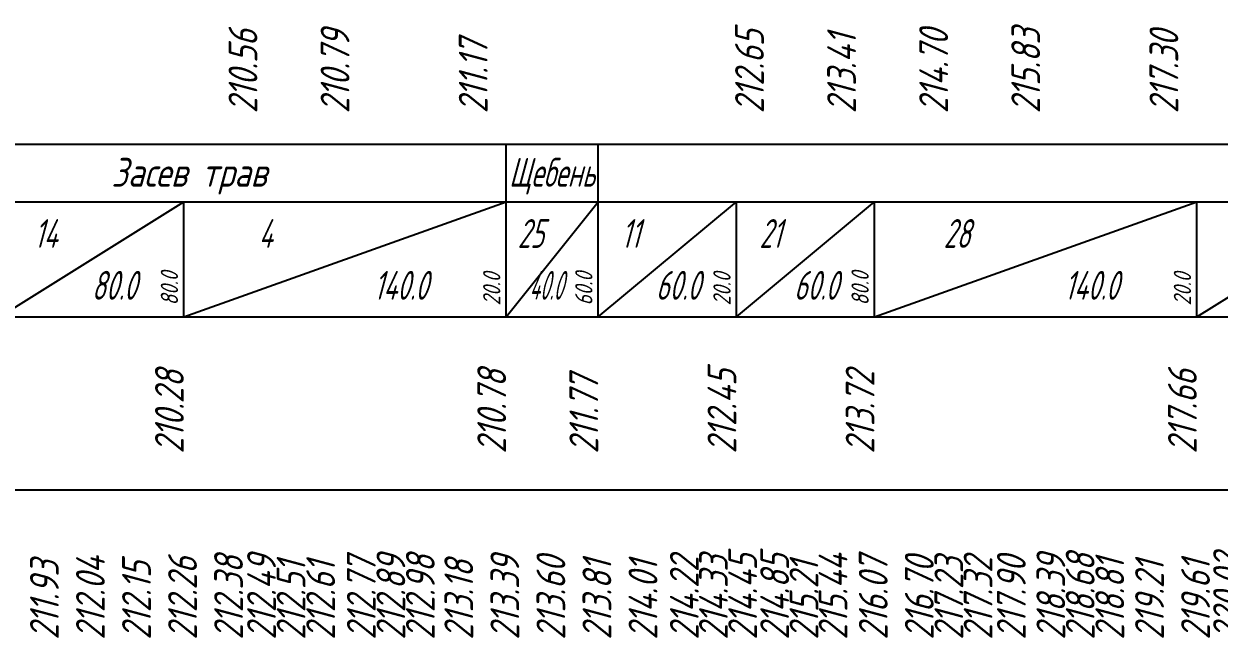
# Model space of a CAD drawing. Extents: x 2172 to 5772, y -842 to -248.
# Drawn here: x 3458.7 to 3562.5, y -721.9 to -668.6 of the extents above; entities that cross this region are included whole.
import ezdxf

# ---------------------------------------------------------------- set-up
doc = ezdxf.new("R2010")
doc.units = 0
doc.header["$MEASUREMENT"] = 0
doc.layers.get('0').update_dxf_attribs({"linetype": 'CONTINUOUS'})
for name, color, linetype in [('КРАСНЫЕ_ОТМЕТКИ', 1, 'CONTINUOUS'), ('ОТМЕТКИ_КЮВЕТОВ', 7, 'CONTINUOUS'), ('ЧЕРНЫЕ_ОТМЕТКИ', 7, 'CONTINUOUS')]:
    doc.layers.add(name, color=color, linetype=linetype)
doc.styles.add('ГОСТ', font='gost.TTF', dxfattribs={"oblique": 15, "height": 1})

msp = doc.modelspace()

# ---------------------------------------------------------------- linework, layer by layer
msp.add_line((3396.6, -679.04), (4356.6, -679.04))
at = {"linetype": 'Continuous'}
for p, q in [((3396.6, -684.04), (4356.6, -684.04)), ((3396.6, -694.04), (4356.6, -694.04)), ((3396.6, -709.04), (4356.6, -709.04))]:
    msp.add_line(p, q, dxfattribs=at)
for points in [[(3500.6, -684.04), (3500.6, -679.04)], [(3508.6, -684.04), (3508.6, -679.04)]]:
    msp.add_lwpolyline(points, dxfattribs=at)
at = {"layer": 'ОТМЕТКИ_КЮВЕТОВ'}
for p, q in [((3456.6, -694.04), (3472.6, -684.04)), ((3472.6, -694.04), (3472.6, -684.04)), ((3472.6, -694.04), (3500.6, -684.04)), ((3500.6, -694.04), (3500.6, -684.04)), ((3500.6, -694.04), (3508.6, -684.04)), ((3508.6, -694.04), (3508.6, -684.04)), ((3508.6, -694.04), (3520.6, -684.04)), ((3520.6, -694.04), (3520.6, -684.04)), ((3520.6, -694.04), (3532.6, -684.04)), ((3532.6, -694.04), (3532.6, -684.04)), ((3532.6, -694.04), (3560.6, -684.04)), ((3560.6, -694.04), (3560.6, -684.04)), ((3560.6, -694.04), (3576.6, -684.04))]:
    msp.add_line(p, q, dxfattribs=at)

# ---------------------------------------------------------------- texts
at = {"style": 'ГОСТ', "oblique": 15}
msp.add_text('Засев трав', height=2.5, dxfattribs=at).set_placement((3466.31, -682.73))
at = {"style": 'ГОСТ', "oblique": 15, "width": 0.8}
msp.add_text('Щебень', height=2.5, dxfattribs=at).set_placement((3500.85, -682.73))
at = {"layer": 'КРАСНЫЕ_ОТМЕТКИ', "style": 'ГОСТ', "oblique": 15}
for s, p in [('214.45', (3522.4, -722.06)), ('214.85', (3525.18, -722.06)), ('218.39', (3549.17, -722.06)), ('218.68', (3551.72, -722.06)), ('220.02', (3564.52, -722.06)), ('211.93', (3461.74, -722.06)), ('212.04', (3465.74, -722.06)), ('212.15', (3469.74, -722.06)), ('212.26', (3473.74, -722.06)), ('212.38', (3477.74, -722.06)), ('212.49', (3480.6, -722.06)), ('212.51', (3483.17, -722.06)), ('212.61', (3485.74, -722.06)), ('212.77', (3489.27, -722.06)), ('212.89', (3491.84, -722.06)), ('212.98', (3494.4, -722.06)), ('213.18', (3497.74, -722.06)), ('213.39', (3501.74, -722.06)), ('213.60', (3505.74, -722.06)), ('213.81', (3509.74, -722.06)), ('214.01', (3513.74, -722.06)), ('214.22', (3517.33, -722.06)), ('214.33', (3519.86, -722.06)), ('215.21', (3527.72, -722.06)), ('215.44', (3530.25, -722.06)), ('216.07', (3533.74, -722.06)), ('216.70', (3537.74, -722.06)), ('217.23', (3540.31, -722.06)), ('217.32', (3542.85, -722.06)), ('217.90', (3545.74, -722.06)), ('218.81', (3554.29, -722.06)), ('219.21', (3557.74, -722.06)), ('219.61', (3561.74, -722.06))]:
    msp.add_text(s, height=2.5, rotation=90, dxfattribs=at).set_placement(p)
at = {"layer": 'ОТМЕТКИ_КЮВЕТОВ', "style": 'ГОСТ', "oblique": 15}
for s, width, p in [('14', 0.8, (3459.6, -688.04)), ('4', 0.8, (3479.1, -688.04)), ('25', 0.8, (3501.6, -688.04)), ('11', 0.8, (3510.6, -688.04)), ('21', 0.8, (3522.6, -688.04)), ('28', 0.8, (3538.6, -688.04)), ('80.0', 0.8, (3464.6, -692.54)), ('140.0', 0.8, (3489.1, -692.54)), ('40.0', 0.6, (3502.6, -692.54)), ('60.0', 0.8, (3513.6, -692.54)), ('60.0', 0.8, (3525.6, -692.54)), ('140.0', 0.8, (3549.1, -692.54))]:
    msp.add_text(s, height=2.5, dxfattribs=dict(at, width=width)).set_placement(p)
for s, p in [('80.0', (3472.1, -693.04)), ('20.0', (3500.1, -693.04)), ('60.0', (3508.1, -693.04)), ('20.0', (3520.1, -693.04)), ('80.0', (3532.1, -693.04)), ('20.0', (3560.1, -693.04))]:
    msp.add_text(s, height=1.5, rotation=90, dxfattribs=at).set_placement(p)
at = {"layer": 'ЧЕРНЫЕ_ОТМЕТКИ', "style": 'ГОСТ', "oblique": 15}
for s, p in [('212.65', (3522.99, -676.36)), ('215.83', (3546.99, -676.36)), ('210.56', (3478.99, -676.36)), ('210.79', (3486.99, -676.36)), ('211.17', (3498.99, -676.36)), ('213.41', (3530.99, -676.36)), ('214.70', (3538.99, -676.36)), ('217.30', (3558.99, -676.36)), ('210.28', (3472.6, -705.9)), ('210.78', (3500.6, -705.9)), ('211.77', (3508.6, -705.9)), ('212.45', (3520.6, -705.9)), ('213.72', (3532.6, -705.9)), ('217.66', (3560.6, -705.9))]:
    msp.add_text(s, height=2.5, rotation=90, dxfattribs=at).set_placement(p)

doc.saveas('drawing.dxf')
